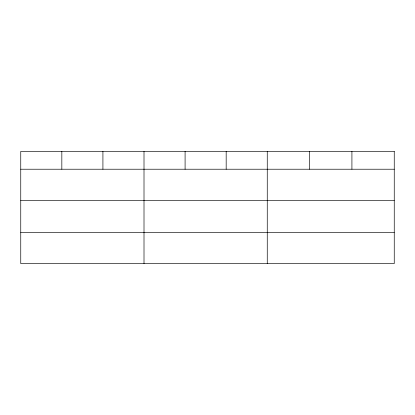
<?xml version="1.0" encoding="UTF-8"?>
<svg xmlns="http://www.w3.org/2000/svg" width="415" height="415" viewBox="0 0 415 415"><rect width="100%" height="100%" fill="white"/><g stroke="black" fill="none" stroke-linecap="round" stroke-linejoin="round"><path stroke-width="0.62" d="M20.75 169.221L394.25 169.221M20.75 200.367L394.25 200.367M20.75 232.452L394.25 232.452M351.92 151.408L351.92 169.221M309.59 151.408L309.59 169.221M267.26 151.408L267.26 263.592M226.175 151.408L226.175 169.221M185.09 151.408L185.09 169.221M144.005 151.408L144.005 263.592M102.92 151.408L102.92 169.221M61.835 151.408L61.835 169.221M394.25 151.408L20.75 151.408L20.75 263.592L394.25 263.592L394.25 151.408"/></g></svg>
